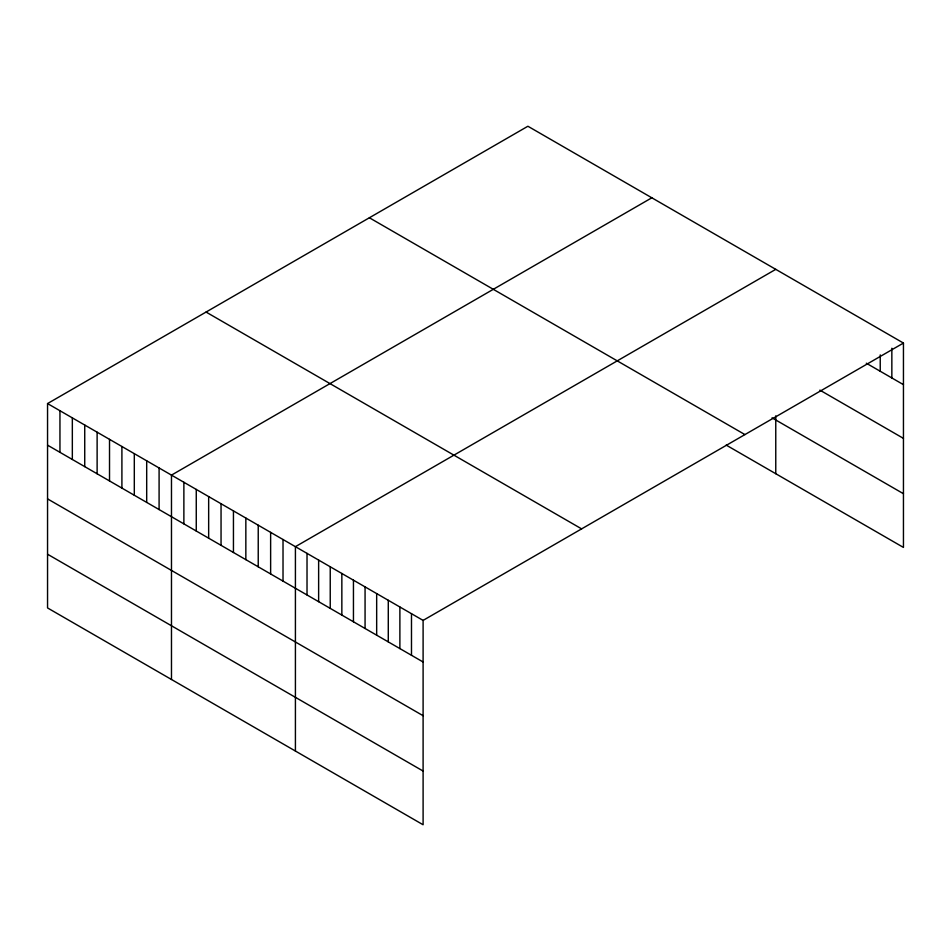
<?xml version="1.0" encoding="UTF-8"?>
<svg xmlns="http://www.w3.org/2000/svg" width="951" height="951" viewBox="0 0 951 951"><rect width="100%" height="100%" fill="white"/><g stroke="black" fill="none" stroke-linecap="round" stroke-linejoin="round"><path stroke-width="1.43" d="M47.55 403.569L423.1 620.397L423.1 824.755L47.55 607.939L47.55 403.569L527.9 126.245L903.45 343.061L903.45 547.431L726.195 445.092M651.827 197.796L171.477 475.12L171.477 679.49M775.766 269.347L295.416 546.67L295.416 751.04M423.1 620.397L903.45 343.061M866.302 363.211L903.45 384.656M819.869 390.124L903.45 438.375M772.046 417.846L903.45 493.712M369.38 217.767L744.93 434.583M206.07 312.059L581.62 528.875M47.55 445.163L423.1 661.991M47.55 498.883L423.1 715.699M47.55 554.219L423.1 771.047M891.848 348.244L891.848 377.963M880.234 354.913L880.234 371.259M775.766 415.849L775.766 473.705M411.486 613.692L411.486 655.287M399.884 606.988L399.884 648.582M388.281 600.283L388.281 641.889M376.667 593.59L376.667 635.185M365.065 586.886L365.065 628.48M353.451 580.181L353.451 621.776M341.849 573.477L341.849 615.071M330.235 566.784L330.235 608.378M318.633 560.08L318.633 601.674M307.018 553.375L307.018 594.969M283.018 539.514L283.018 581.12M270.631 532.37L270.631 573.964M258.232 525.214L258.232 566.808M245.845 518.057L245.845 559.652M233.447 510.901L233.447 552.495M221.048 503.745L221.048 545.339M208.661 496.588L208.661 538.183M196.263 489.432L196.263 531.027M183.876 482.276L183.876 523.87M159.09 467.963L159.09 509.558M146.692 460.807L146.692 502.413M134.305 453.663L134.305 495.257M121.906 446.506L121.906 488.101M109.52 439.35L109.52 480.944M97.121 432.194L97.121 473.788M84.734 425.038L84.734 466.632M72.335 417.881L72.335 459.476M59.949 410.725L59.949 452.319"/></g></svg>
